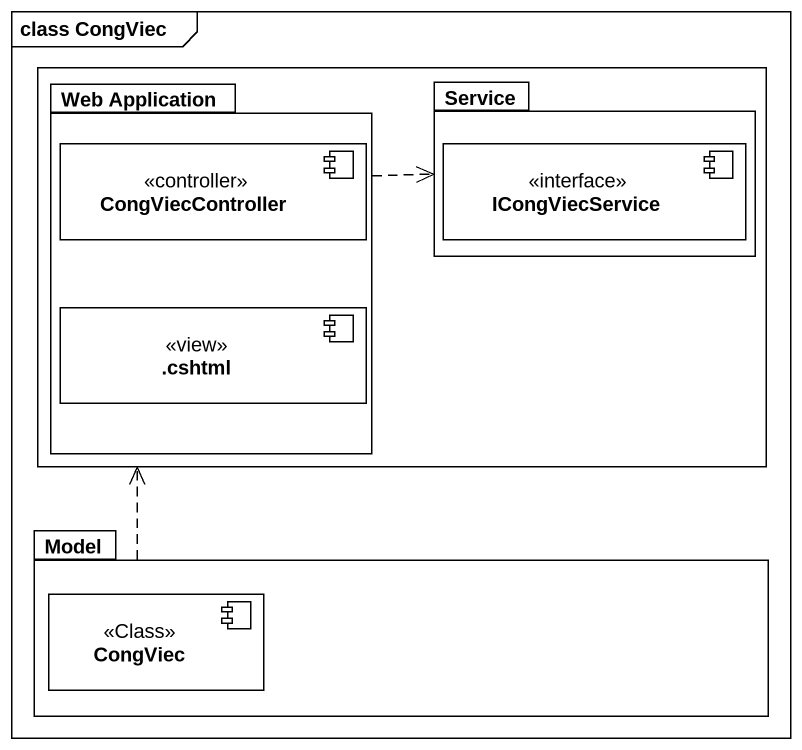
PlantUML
@startuml
mainframe class CongViec
rectangle " " as rectangle1 {
  package "Web Application" as Web_Application {
    component CongViecController <<controller>>
    component ".cshtml" as cshtml <<view>>
  }
  package Service {
    component ICongViecService <<interface>>
  }
}
package Model {
  component CongViec <<Class>>
}
Web_Application .right.> Service
Model .up.> rectangle1
@enduml
